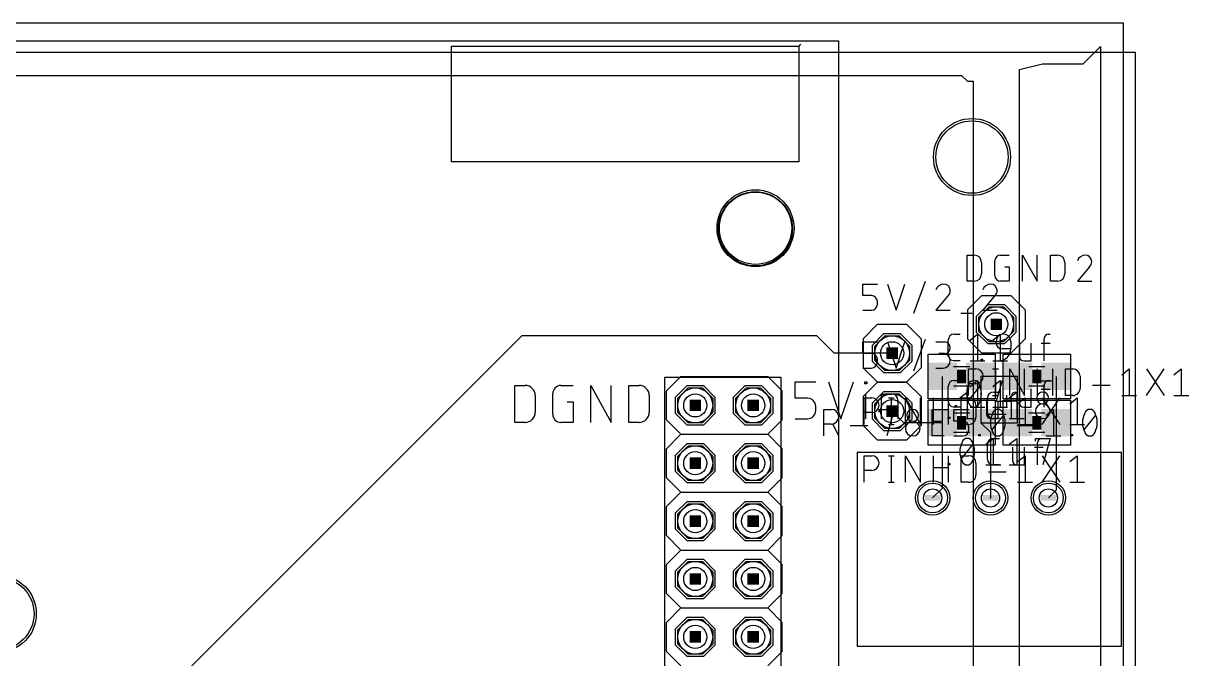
# Model space of a CAD drawing. Extents: x -1.9 to 15.8, y 0 to 5.9.
# Drawn here: x 11.749 to 13.762, y 2.752 to 3.85 of the extents above; entities that cross this region are included whole.
import ezdxf

# ---------------------------------------------------------------- set-up
doc = ezdxf.new("R2010")
doc.units = 0
for name, color, linetype in [('1', 12, 'CONTINUOUS'), ('116', 5, 'CONTINUOUS'), ('15', 30, 'CONTINUOUS'), ('16', 132, 'CONTINUOUS'), ('17', 110, 'CONTINUOUS'), ('2', 41, 'CONTINUOUS'), ('20', 31, 'CONTINUOUS'), ('21', 253, 'CONTINUOUS'), ('23', 53, 'CONTINUOUS'), ('25', 253, 'CONTINUOUS'), ('27', 253, 'CONTINUOUS'), ('29', 253, 'CONTINUOUS'), ('30', 253, 'CONTINUOUS'), ('31', 253, 'CONTINUOUS'), ('35', 253, 'CONTINUOUS'), ('39', 12, 'CONTINUOUS'), ('44', 253, 'CONTINUOUS'), ('51', 253, 'CONTINUOUS')]:
    doc.layers.add(name, color=color, linetype=linetype)

# ---------------------------------------------------------------- blocks, each defined once
blk = doc.blocks.new('RECT')
blk.add_solid([(-0.5, -0.5), (0.5, -0.5), (-0.5, 0.5), (0.5, 0.5)])
blk = doc.blocks.new('OCTAGONP')
blk.add_lwpolyline([(-0.5, -0.207107), (-0.5, 0.207107), (-0.207107, 0.5), (0.207107, 0.5), (0.5, 0.207107), (0.5, -0.207107), (0.207107, -0.5), (-0.207107, -0.5)], close=True)
blk = doc.blocks.new('ROUNDP')
blk.add_circle((0, 0), 0.5)

msp = doc.modelspace()

# ---------------------------------------------------------------- linework, layer by layer
at = {"layer": '1'}
for p, q in [((13.336535, 3.24), (13.336535, 3.16)), ((13.403465, 3.24), (13.403465, 3.16)), ((13.466535, 3.24), (13.403465, 3.24)), ((13.466535, 3.16), (13.466535, 3.24)), ((13.533465, 3.24), (13.533465, 3.16)), ((13.27, 3.16), (13.25, 3.18)), ((13.336535, 3.16), (13.27, 3.16)), ((13.336535, 3.16), (13.336535, 3.046535)), ((13.403465, 3.16), (13.466535, 3.16)), ((13.403465, 3.16), (13.42, 3.143465)), ((13.42, 3.143465), (13.42, 3.03)), ((13.533465, 3.16), (13.533465, 3.043465)), ((13.336535, 3.046535), (13.32, 3.03)), ((13.533465, 3.043465), (13.52, 3.03))]:
    msp.add_line(p, q, dxfattribs=at)
at = {"layer": '116'}
for p, q in [((10.1575, 3.82), (13.1575, 3.82)), ((12.48875, 3.610625), (12.48875, 3.810625)), ((12.48875, 3.810625), (13.08875, 3.810625)), ((13.091875, 3.81375), (13.08875, 3.810625)), ((13.08875, 3.810625), (13.08875, 3.610625)), ((13.1575, 3.82), (13.1575, 1.63875)), ((13.08875, 3.610625), (12.48875, 3.610625)), ((12.598, 3.1605), (12.598, 3.2245)), ((12.598, 3.2245), (12.615778, 3.2245)), ((12.677865, 3.2245), (12.699199, 3.2245)), ((12.729286, 3.1605), (12.729286, 3.2245)), ((12.729286, 3.2245), (12.764842, 3.1605)), ((12.764842, 3.1605), (12.764842, 3.2245)), ((12.794929, 3.1605), (12.794929, 3.2245)), ((12.794929, 3.2245), (12.812707, 3.2245)), ((12.8575, 2.23875), (12.8575, 3.23875)), ((12.8575, 3.23875), (13.0575, 3.23875)), ((13.0575, 3.23875), (13.0575, 2.23875)), ((13.082375, 3.202305), (13.082375, 3.23075)), ((13.082375, 3.23075), (13.11793, 3.23075)), ((13.14036, 3.23075), (13.161693, 3.16675)), ((13.161693, 3.16675), (13.183026, 3.23075)), ((13.202993, 3.227194), (13.202993, 3.23075)), ((13.202993, 3.23075), (13.206549, 3.23075)), ((13.206549, 3.227194), (13.202993, 3.227194)), ((13.206549, 3.23075), (13.206549, 3.227194)), ((12.633555, 3.206722), (12.633555, 3.178278)), ((12.663643, 3.174722), (12.663643, 3.210278)), ((12.830485, 3.206722), (12.830485, 3.178278)), ((13.103708, 3.202305), (13.082375, 3.202305)), ((13.204771, 3.16675), (13.204771, 3.209417)), ((13.231576, 3.16675), (13.231576, 3.209417)), ((13.231576, 3.209417), (13.249353, 3.209417)), ((12.688532, 3.196055), (12.699199, 3.196055)), ((12.699199, 3.196055), (12.699199, 3.1605)), ((13.11793, 3.180972), (13.11793, 3.188083)), ((13.26002, 3.19875), (13.26002, 3.16675)), ((13.082375, 3.16675), (13.103708, 3.16675)), ((12.615778, 3.1605), (12.598, 3.1605)), ((12.699199, 3.1605), (12.677865, 3.1605)), ((12.812707, 3.1605), (12.794929, 3.1605))]:
    msp.add_line(p, q, dxfattribs=at)
msp.add_circle((13.01375, 3.495), 0.06412, dxfattribs=at)
for centre, radius, start, end in [((12.615778, 3.206722), 0.017778, 0, 90), ((12.677865, 3.210278), 0.014222, 90.000496, 180), ((12.812707, 3.206722), 0.017778, 0, 90), ((13.103708, 3.188083), 0.014222, 0, 90), ((13.249353, 3.19875), 0.010667, 0.000661, 90), ((12.615778, 3.178278), 0.017778, 269.999603, 0), ((12.677865, 3.174722), 0.014222, 180, 270), ((12.812707, 3.178278), 0.017778, 269.999603, 0), ((13.103708, 3.180972), 0.014222, 270, 0)]:
    msp.add_arc(centre, radius, start, end, dxfattribs=at)
at = {"layer": '15'}
for p, q in [((13.58, 3.78), (13.61, 3.81)), ((13.61, 3.81), (13.61, 1.7)), ((13.47, 3.77), (13.51, 3.78)), ((13.47, 2.61), (13.47, 3.77)), ((13.51, 3.78), (13.58, 3.78)), ((11.66, 3.76), (13.37, 3.76)), ((13.37, 3.76), (13.38, 3.75)), ((13.38, 3.75), (13.39, 3.75)), ((13.39, 3.75), (13.39, 2.67))]:
    msp.add_line(p, q, dxfattribs=at)
at = {"layer": '16'}
for p, q in [((12.61, 3.31), (11.68, 2.38)), ((13.12, 3.31), (12.61, 3.31)), ((13.15, 3.28), (13.12, 3.31)), ((13.25, 3.28), (13.15, 3.28))]:
    msp.add_line(p, q, dxfattribs=at)
at = {"layer": '2'}
for p, q in [((10.66, 3.8), (13.67, 3.8)), ((13.67, 3.8), (13.67, 1.76))]:
    msp.add_line(p, q, dxfattribs=at)
at = {"layer": '20'}
for p, q in [((13.65, 3.85), (0.8, 3.85)), ((13.65, 1.6), (13.65, 3.85))]:
    msp.add_line(p, q, dxfattribs=at)
for centre in [(13.388, 3.619), (13.014, 3.496), (11.705, 2.83)]:
    msp.add_circle(centre, 0.0625, dxfattribs=at)
at = {"layer": '21'}
for p, q in [((13.405, 3.38), (13.38, 3.355)), ((13.405, 3.38), (13.455, 3.38)), ((13.455, 3.38), (13.48, 3.355)), ((13.38, 3.355), (13.38, 3.305)), ((13.48, 3.355), (13.48, 3.305)), ((13.225, 3.33), (13.2, 3.305)), ((13.225, 3.33), (13.275, 3.33)), ((13.275, 3.33), (13.3, 3.305)), ((13.2, 3.305), (13.2, 3.255)), ((13.3, 3.305), (13.3, 3.255)), ((13.38, 3.305), (13.405, 3.28)), ((13.48, 3.305), (13.455, 3.28)), ((13.455, 3.28), (13.405, 3.28)), ((13.2, 3.255), (13.225, 3.23)), ((13.3, 3.255), (13.275, 3.23)), ((12.86, 3.215), (12.885, 3.24)), ((12.885, 3.24), (13.035, 3.24)), ((13.035, 3.24), (13.06, 3.215)), ((13.225, 3.23), (13.2, 3.205)), ((13.275, 3.23), (13.225, 3.23)), ((13.225, 3.23), (13.275, 3.23)), ((13.275, 3.23), (13.3, 3.205)), ((12.86, 3.165), (12.86, 3.215)), ((13.06, 3.165), (13.06, 3.215)), ((13.2, 3.205), (13.2, 3.155)), ((13.3, 3.205), (13.3, 3.155)), ((12.885, 3.14), (12.86, 3.165)), ((13.035, 3.14), (13.06, 3.165)), ((13.2, 3.155), (13.225, 3.13)), ((13.3, 3.155), (13.275, 3.13)), ((12.86, 3.115), (12.885, 3.14)), ((12.885, 3.14), (13.035, 3.14)), ((13.035, 3.14), (13.06, 3.115)), ((13.275, 3.13), (13.225, 3.13)), ((12.86, 3.065), (12.86, 3.115)), ((13.06, 3.065), (13.06, 3.115)), ((13.6464, 3.1088), (13.189707, 3.1088)), ((13.189707, 3.1088), (13.189707, 2.774154)), ((13.6464, 2.774154), (13.6464, 3.1088)), ((12.885, 3.04), (12.86, 3.065)), ((13.035, 3.04), (13.06, 3.065)), ((12.86, 3.015), (12.885, 3.04)), ((12.885, 3.04), (13.035, 3.04)), ((13.035, 3.04), (13.06, 3.015)), ((12.86, 2.965), (12.86, 3.015)), ((13.06, 2.965), (13.06, 3.015)), ((12.885, 2.94), (12.86, 2.965)), ((13.035, 2.94), (13.06, 2.965)), ((12.86, 2.915), (12.885, 2.94)), ((12.885, 2.94), (13.035, 2.94)), ((13.035, 2.94), (13.06, 2.915)), ((12.86, 2.865), (12.86, 2.915)), ((13.06, 2.865), (13.06, 2.915)), ((12.885, 2.84), (12.86, 2.865)), ((13.035, 2.84), (13.06, 2.865)), ((12.86, 2.815), (12.885, 2.84)), ((12.885, 2.84), (13.035, 2.84)), ((13.06, 2.815), (13.035, 2.84)), ((12.86, 2.765), (12.86, 2.815)), ((13.06, 2.765), (13.06, 2.815)), ((12.885, 2.74), (12.86, 2.765)), ((13.035, 2.74), (13.06, 2.765)), ((13.189707, 2.774154), (13.6464, 2.774154))]:
    msp.add_line(p, q, dxfattribs=at)
at = {"layer": '23'}
for p in [(13.43, 3.33), (13.25, 3.28), (13.37, 3.24), (13.5, 3.24), (13.25, 3.18), (13.37, 3.16), (13.5, 3.16), (13.42, 3.03)]:
    msp.add_point(p, dxfattribs=at)
at = {"layer": '25'}
for p, q in [((13.3795, 3.4045), (13.3795, 3.4495)), ((13.3795, 3.4495), (13.392, 3.4495)), ((13.4375, 3.4495), (13.4525, 3.4495)), ((13.4755, 3.4045), (13.4755, 3.4495)), ((13.4755, 3.4495), (13.5005, 3.4045)), ((13.5005, 3.4045), (13.5005, 3.4495)), ((13.5235, 3.4045), (13.5235, 3.4495)), ((13.5235, 3.4495), (13.536, 3.4495)), ((13.4045, 3.437), (13.4045, 3.417)), ((13.4275, 3.4145), (13.4275, 3.4395)), ((13.445, 3.4295), (13.4525, 3.4295)), ((13.4525, 3.4295), (13.4525, 3.4045)), ((13.5485, 3.437), (13.5485, 3.417)), ((13.59125, 3.4295), (13.57, 3.4045)), ((13.2875, 3.3495), (13.3075, 3.4045)), ((13.392, 3.4045), (13.3795, 3.4045)), ((13.4525, 3.4045), (13.4375, 3.4045)), ((13.536, 3.4045), (13.5235, 3.4045)), ((13.57, 3.4045), (13.595, 3.4045)), ((13.1995, 3.3795), (13.1995, 3.3995)), ((13.1995, 3.3995), (13.2245, 3.3995)), ((13.242, 3.3995), (13.257, 3.3545)), ((13.257, 3.3545), (13.272, 3.3995)), ((13.2145, 3.3795), (13.1995, 3.3795)), ((13.2245, 3.3645), (13.2245, 3.3695)), ((13.34675, 3.3795), (13.3255, 3.3545)), ((13.42775, 3.3795), (13.4065, 3.3545)), ((13.1995, 3.3545), (13.2145, 3.3545)), ((13.3255, 3.3545), (13.3505, 3.3545)), ((13.3685, 3.3495), (13.3885, 3.3495)), ((13.4065, 3.3545), (13.4315, 3.3545)), ((13.2875, 3.2495), (13.3075, 3.3045)), ((13.347, 3.277222), (13.347, 3.302778)), ((13.357222, 3.313), (13.367444, 3.313)), ((13.384631, 3.302778), (13.397408, 3.313)), ((13.397408, 3.313), (13.397408, 3.267)), ((13.1995, 3.2795), (13.1995, 3.2995)), ((13.1995, 3.2995), (13.2245, 3.2995)), ((13.242, 3.2995), (13.257, 3.2545)), ((13.257, 3.2545), (13.272, 3.2995)), ((13.3255, 3.2995), (13.3405, 3.2995)), ((13.429631, 3.297667), (13.429631, 3.300222)), ((13.455186, 3.287444), (13.439853, 3.287444)), ((13.455186, 3.300222), (13.455186, 3.287444)), ((13.2145, 3.2795), (13.1995, 3.2795)), ((13.2245, 3.2645), (13.2245, 3.2695)), ((13.3405, 3.2795), (13.3305, 3.2795)), ((13.367444, 3.267), (13.357222, 3.267)), ((13.384631, 3.267), (13.410186, 3.267)), ((13.1995, 3.2545), (13.2145, 3.2545)), ((13.3255, 3.2545), (13.338, 3.2545)), ((13.347, 3.197222), (13.347, 3.222778)), ((13.357222, 3.233), (13.367444, 3.233)), ((13.384631, 3.222778), (13.397408, 3.233)), ((13.397408, 3.233), (13.397408, 3.187)), ((13.439853, 3.233), (13.429631, 3.197222)), ((13.414814, 3.177222), (13.414814, 3.202778)), ((13.425036, 3.213), (13.435258, 3.213)), ((13.447519, 3.207444), (13.447519, 3.187)), ((13.452445, 3.202778), (13.465222, 3.213)), ((13.465222, 3.213), (13.465222, 3.167)), ((13.367444, 3.187), (13.357222, 3.187)), ((13.384631, 3.187), (13.410186, 3.187)), ((13.429631, 3.197222), (13.455186, 3.197222)), ((13.435258, 3.167), (13.425036, 3.167)), ((13.452445, 3.167), (13.478, 3.167)), ((13.414814, 3.097222), (13.414814, 3.122778)), ((13.425036, 3.133), (13.435258, 3.133)), ((13.452445, 3.122778), (13.465222, 3.133)), ((13.465222, 3.133), (13.465222, 3.087)), ((13.497445, 3.127889), (13.497445, 3.133)), ((13.497445, 3.133), (13.523, 3.133)), ((13.523, 3.133), (13.510222, 3.087)), ((13.435258, 3.087), (13.425036, 3.087)), ((13.452445, 3.087), (13.478, 3.087))]:
    msp.add_line(p, q, dxfattribs=at)
for centre, radius, start, end in [((13.392, 3.437), 0.0125, 0, 90), ((13.4375, 3.4395), 0.01, 90, 180), ((13.536, 3.437), 0.0125, 0, 90), ((13.58375, 3.435047), 0.014453, 90, 162.054747), ((13.58375, 3.43825), 0.01125, 0, 90), ((13.582917, 3.43825), 0.012083, 313.602748, 0.00007), ((13.392, 3.417), 0.0125, 270, 0), ((13.4375, 3.4145), 0.01, 180, 270), ((13.536, 3.417), 0.0125, 270, 0), ((13.33925, 3.385047), 0.014453, 90, 162.054747), ((13.33925, 3.38825), 0.01125, 0, 90), ((13.338417, 3.38825), 0.012083, 313.602748, 0.00007), ((13.42025, 3.385047), 0.014453, 90, 162.054747), ((13.42025, 3.38825), 0.01125, 0, 90), ((13.419417, 3.38825), 0.012083, 313.602748, 0.00007), ((13.2145, 3.3695), 0.01, 0, 90), ((13.2145, 3.3645), 0.01, 270, 0), ((13.357222, 3.302778), 0.010222, 90.00069, 180), ((13.442408, 3.300222), 0.012778, 0, 180), ((13.3405, 3.2895), 0.01, 270, 90), ((13.439853, 3.297667), 0.010222, 180, 270), ((13.434742, 3.287444), 0.020444, 270, 0), ((13.2145, 3.2695), 0.01, 0, 90), ((13.2145, 3.2645), 0.01, 270, 0), ((13.338, 3.267), 0.0125, 270, 90), ((13.357222, 3.277222), 0.010222, 180, 270), ((13.357222, 3.222778), 0.010222, 90.00069, 180), ((13.425036, 3.202778), 0.010222, 90.00069, 180), ((13.510222, 3.202778), 0.010222, 0, 180), ((13.510222, 3.202778), 0.010222, 180, 0), ((13.357222, 3.197222), 0.010222, 180, 270), ((13.510222, 3.179778), 0.012778, 0, 180), ((13.425036, 3.177222), 0.010222, 180, 270), ((13.510222, 3.179778), 0.012778, 180, 0), ((13.425036, 3.122778), 0.010222, 90.00069, 180), ((13.425036, 3.097222), 0.010222, 180, 270)]:
    msp.add_arc(centre, radius, start, end, dxfattribs=at)
at = {"layer": '27'}
for p, q in [((13.423756, 3.302778), (13.436533, 3.313)), ((13.436533, 3.313), (13.436533, 3.267)), ((13.512778, 3.267), (13.512778, 3.305333)), ((13.520444, 3.313), (13.523, 3.313)), ((13.469811, 3.297667), (13.469811, 3.274667)), ((13.490256, 3.267), (13.490256, 3.297667)), ((13.507667, 3.297667), (13.523, 3.297667)), ((13.403756, 3.267), (13.403756, 3.269555)), ((13.403756, 3.269555), (13.406311, 3.269555)), ((13.406311, 3.267), (13.403756, 3.267)), ((13.406311, 3.269555), (13.406311, 3.267)), ((13.423756, 3.267), (13.449311, 3.267)), ((13.477478, 3.267), (13.490256, 3.267)), ((13.382, 3.207), (13.382, 3.253)), ((13.382, 3.253), (13.394778, 3.253)), ((13.4235, 3.253), (13.433722, 3.253)), ((13.428611, 3.253), (13.428611, 3.207)), ((13.453333, 3.207), (13.453333, 3.253)), ((13.453333, 3.253), (13.478889, 3.207)), ((13.478889, 3.207), (13.478889, 3.253)), ((13.501333, 3.207), (13.501333, 3.253)), ((13.526889, 3.253), (13.526889, 3.207)), ((13.549333, 3.207), (13.549333, 3.253)), ((13.549333, 3.253), (13.562111, 3.253)), ((13.646833, 3.242778), (13.65961, 3.253)), ((13.65961, 3.253), (13.65961, 3.207)), ((13.689277, 3.207), (13.719944, 3.253)), ((13.689277, 3.253), (13.719944, 3.207)), ((13.736833, 3.242778), (13.74961, 3.253)), ((13.74961, 3.253), (13.74961, 3.207)), ((13.381311, 3.197222), (13.401756, 3.222778)), ((13.394778, 3.227444), (13.382, 3.227444)), ((13.423756, 3.222778), (13.436533, 3.233)), ((13.436533, 3.233), (13.436533, 3.187)), ((13.501333, 3.232555), (13.526889, 3.232555)), ((13.512778, 3.187), (13.512778, 3.225333)), ((13.520444, 3.233), (13.523, 3.233)), ((13.574888, 3.240222), (13.574888, 3.219778)), ((13.596277, 3.224889), (13.626944, 3.224889)), ((13.202, 3.157), (13.202, 3.203)), ((13.202, 3.203), (13.214778, 3.203)), ((13.2435, 3.203), (13.253722, 3.203)), ((13.248611, 3.203), (13.248611, 3.157)), ((13.273333, 3.157), (13.273333, 3.203)), ((13.273333, 3.203), (13.298889, 3.157)), ((13.298889, 3.157), (13.298889, 3.203)), ((13.321333, 3.157), (13.321333, 3.203)), ((13.346889, 3.203), (13.346889, 3.157)), ((13.367, 3.202778), (13.379778, 3.213)), ((13.369333, 3.157), (13.369333, 3.203)), ((13.369333, 3.203), (13.382111, 3.203)), ((13.379778, 3.213), (13.379778, 3.167)), ((13.4235, 3.207), (13.433722, 3.207)), ((13.456022, 3.167), (13.456022, 3.205333)), ((13.463689, 3.213), (13.466244, 3.213)), ((13.466833, 3.192778), (13.47961, 3.203)), ((13.469811, 3.217667), (13.469811, 3.194667)), ((13.47961, 3.203), (13.47961, 3.157)), ((13.490256, 3.187), (13.490256, 3.217667)), ((13.507667, 3.217667), (13.523, 3.217667)), ((13.509277, 3.157), (13.539944, 3.203)), ((13.509277, 3.203), (13.539944, 3.157)), ((13.562111, 3.207), (13.549333, 3.207)), ((13.556833, 3.192778), (13.56961, 3.203)), ((13.56961, 3.203), (13.56961, 3.157)), ((13.646833, 3.207), (13.672388, 3.207)), ((13.736833, 3.207), (13.762388, 3.207)), ((13.132135, 3.13706), (13.132135, 3.18306)), ((13.132135, 3.18306), (13.144913, 3.18306)), ((13.227845, 3.177949), (13.227845, 3.18306)), ((13.227845, 3.18306), (13.253401, 3.18306)), ((13.253401, 3.18306), (13.240623, 3.13706)), ((13.319434, 3.13706), (13.319434, 3.18306)), ((13.319434, 3.18306), (13.339878, 3.18306)), ((13.321333, 3.182555), (13.346889, 3.182555)), ((13.356845, 3.162615), (13.356845, 3.18306)), ((13.356845, 3.18306), (13.382401, 3.18306)), ((13.358756, 3.187), (13.358756, 3.189555)), ((13.358756, 3.189555), (13.361311, 3.189555)), ((13.361311, 3.187), (13.358756, 3.187)), ((13.361311, 3.189555), (13.361311, 3.187)), ((13.394888, 3.190222), (13.394888, 3.169778)), ((13.413055, 3.197667), (13.413055, 3.174667)), ((13.423756, 3.187), (13.449311, 3.187)), ((13.4335, 3.167), (13.4335, 3.197667)), ((13.450911, 3.197667), (13.466244, 3.197667)), ((13.477478, 3.187), (13.490256, 3.187)), ((13.515845, 3.172837), (13.528622, 3.18306)), ((13.528622, 3.18306), (13.528622, 3.13706)), ((13.214778, 3.177444), (13.202, 3.177444)), ((13.319434, 3.162615), (13.334767, 3.162615)), ((13.347, 3.167), (13.347, 3.169555)), ((13.347, 3.169555), (13.349555, 3.169555)), ((13.349555, 3.167), (13.347, 3.167)), ((13.349555, 3.169555), (13.349555, 3.167)), ((13.372178, 3.162615), (13.356845, 3.162615)), ((13.367, 3.167), (13.392555, 3.167)), ((13.416277, 3.174889), (13.446944, 3.174889)), ((13.420722, 3.167), (13.4335, 3.167)), ((13.4224, 3.147282), (13.442845, 3.172837)), ((13.5814, 3.147282), (13.601844, 3.172837)), ((13.144913, 3.157504), (13.132135, 3.157504)), ((13.157691, 3.13706), (13.147469, 3.157504)), ((13.17729, 3.154949), (13.207956, 3.154949)), ((13.2435, 3.157), (13.253722, 3.157)), ((13.382111, 3.157), (13.369333, 3.157)), ((13.382401, 3.147282), (13.382401, 3.152393)), ((13.465289, 3.154949), (13.495956, 3.154949)), ((13.466833, 3.157), (13.492388, 3.157)), ((13.556833, 3.157), (13.582388, 3.157)), ((13.339878, 3.13706), (13.319434, 3.13706)), ((13.356845, 3.13706), (13.372178, 3.13706)), ((13.369555, 3.097222), (13.39, 3.122778)), ((13.399845, 3.13706), (13.399845, 3.139615)), ((13.399845, 3.139615), (13.4024, 3.139615)), ((13.4024, 3.13706), (13.399845, 3.13706)), ((13.4024, 3.139615), (13.4024, 3.13706)), ((13.412, 3.122778), (13.424777, 3.133)), ((13.424777, 3.133), (13.424777, 3.087)), ((13.501022, 3.087), (13.501022, 3.125333)), ((13.508688, 3.133), (13.511244, 3.133)), ((13.515845, 3.13706), (13.5414, 3.13706)), ((13.558845, 3.13706), (13.558845, 3.139615)), ((13.558845, 3.139615), (13.5614, 3.139615)), ((13.5614, 3.13706), (13.558845, 3.13706)), ((13.5614, 3.139615), (13.5614, 3.13706)), ((13.202, 3.057), (13.202, 3.103)), ((13.202, 3.103), (13.214778, 3.103)), ((13.2435, 3.103), (13.253722, 3.103)), ((13.248611, 3.103), (13.248611, 3.057)), ((13.273333, 3.057), (13.273333, 3.103)), ((13.273333, 3.103), (13.298889, 3.057)), ((13.298889, 3.057), (13.298889, 3.103)), ((13.321333, 3.057), (13.321333, 3.103)), ((13.346889, 3.103), (13.346889, 3.057)), ((13.369333, 3.057), (13.369333, 3.103)), ((13.369333, 3.103), (13.382111, 3.103)), ((13.458055, 3.117667), (13.458055, 3.094667)), ((13.466833, 3.092778), (13.47961, 3.103)), ((13.4785, 3.087), (13.4785, 3.117667)), ((13.47961, 3.103), (13.47961, 3.057)), ((13.495911, 3.117667), (13.511244, 3.117667)), ((13.509277, 3.057), (13.539944, 3.103)), ((13.509277, 3.103), (13.539944, 3.057)), ((13.556833, 3.092778), (13.56961, 3.103)), ((13.56961, 3.103), (13.56961, 3.057)), ((13.321333, 3.082555), (13.346889, 3.082555)), ((13.347, 3.087), (13.347, 3.089555)), ((13.347, 3.089555), (13.349555, 3.089555)), ((13.349555, 3.087), (13.347, 3.087)), ((13.349555, 3.089555), (13.349555, 3.087)), ((13.394888, 3.090222), (13.394888, 3.069778)), ((13.412, 3.087), (13.437555, 3.087)), ((13.465722, 3.087), (13.4785, 3.087)), ((13.214778, 3.077444), (13.202, 3.077444)), ((13.416277, 3.074889), (13.446944, 3.074889)), ((13.2435, 3.057), (13.253722, 3.057)), ((13.382111, 3.057), (13.369333, 3.057)), ((13.466833, 3.057), (13.492388, 3.057)), ((13.556833, 3.057), (13.582388, 3.057))]:
    msp.add_line(p, q, dxfattribs=at)
for centre, radius, start, end in [((13.520445, 3.305333), 0.007667, 90.000919, 180), ((13.477478, 3.274667), 0.007667, 180, 270), ((13.394778, 3.240222), 0.012778, 270, 90), ((13.562111, 3.240222), 0.012778, 0, 90), ((13.416663, 3.21), 0.037907, 154.010897, 180.000118), ((13.391533, 3.223544), 0.009456, 89.999952, 161.075106), ((13.391533, 3.223544), 0.009456, 18.924773, 90.000169), ((13.366404, 3.21), 0.037907, 359.999923, 25.989063), ((13.520445, 3.225333), 0.007667, 90.000919, 180), ((13.214778, 3.190222), 0.012778, 270, 90), ((13.416664, 3.21), 0.037908, 179.999991, 205.988809), ((13.382111, 3.190222), 0.012778, 0, 90), ((13.366403, 3.21), 0.037908, 334.011232, 359.999968), ((13.463689, 3.205333), 0.007667, 90.000919, 180), ((13.562111, 3.219778), 0.012778, 269.999448, 0), ((13.144913, 3.170282), 0.012778, 270, 90), ((13.285623, 3.172837), 0.010222, 0, 180), ((13.391533, 3.196456), 0.009456, 198.925396, 269.999845), ((13.391533, 3.196456), 0.009456, 270.000034, 341.074725), ((13.432623, 3.173604), 0.009456, 89.999952, 161.075106), ((13.432623, 3.173604), 0.009456, 18.924773, 90.000169), ((13.477478, 3.194667), 0.007667, 180, 270), ((13.591622, 3.173604), 0.009456, 89.999952, 161.075106), ((13.591622, 3.173604), 0.009456, 18.924773, 90.000169), ((13.285623, 3.149837), 0.012778, 0, 180), ((13.285623, 3.172837), 0.010222, 180, 0), ((13.372178, 3.152393), 0.010222, 0, 90), ((13.382111, 3.169778), 0.012778, 269.999448, 0), ((13.420722, 3.174667), 0.007667, 180, 270), ((13.457752, 3.16006), 0.037907, 154.010897, 180.000118), ((13.407493, 3.16006), 0.037907, 359.999923, 25.989063), ((13.616752, 3.16006), 0.037907, 154.010897, 180.000118), ((13.566492, 3.16006), 0.037907, 359.999923, 25.989063), ((13.285623, 3.149837), 0.012778, 180, 0), ((13.372178, 3.147282), 0.010222, 270, 0), ((13.457753, 3.16006), 0.037908, 179.999991, 205.988809), ((13.432623, 3.146515), 0.009456, 198.925396, 269.999845), ((13.432623, 3.146515), 0.009456, 270.000034, 341.074725), ((13.407492, 3.16006), 0.037908, 334.011232, 359.999968), ((13.616753, 3.16006), 0.037908, 179.999991, 205.988809), ((13.591622, 3.146515), 0.009456, 198.925396, 269.999845), ((13.591622, 3.146515), 0.009456, 270.000034, 341.074725), ((13.566492, 3.16006), 0.037908, 334.011232, 359.999968), ((13.404907, 3.11), 0.037907, 154.010897, 180.000118), ((13.379778, 3.123544), 0.009456, 89.999952, 161.075106), ((13.379778, 3.123544), 0.009456, 18.924773, 90.000169), ((13.354648, 3.11), 0.037907, 359.999923, 25.989063), ((13.508689, 3.125333), 0.007667, 90.000919, 180), ((13.214778, 3.090222), 0.012778, 270, 90), ((13.404908, 3.11), 0.037908, 179.999991, 205.988809), ((13.382111, 3.090222), 0.012778, 0, 90), ((13.354647, 3.11), 0.037908, 334.011232, 359.999968), ((13.379778, 3.096456), 0.009456, 198.925396, 269.999845), ((13.379778, 3.096456), 0.009456, 270.000034, 341.074725), ((13.465722, 3.094667), 0.007667, 180, 270), ((13.382111, 3.069778), 0.012778, 269.999448, 0)]:
    msp.add_arc(centre, radius, start, end, dxfattribs=at)
at = {"layer": '29'}
for centre in [(13.388, 3.619), (13.014, 3.496), (11.705, 2.83)]:
    msp.add_circle(centre, 0.0665, dxfattribs=at)
at = {"layer": '30'}
for centre in [(13.388, 3.619), (13.014, 3.496), (11.705, 2.83)]:
    msp.add_circle(centre, 0.0665, dxfattribs=at)
at = {"layer": '39'}
for p, q in [((13.312008, 3.278701), (13.427992, 3.278701)), ((13.312008, 3.201299), (13.312008, 3.278701)), ((13.427992, 3.278701), (13.427992, 3.201299)), ((13.442008, 3.201299), (13.442008, 3.278701)), ((13.442008, 3.278701), (13.557992, 3.278701)), ((13.557992, 3.278701), (13.557992, 3.201299)), ((13.427992, 3.201299), (13.312008, 3.201299)), ((13.557992, 3.201299), (13.442008, 3.201299)), ((13.312008, 3.198701), (13.427992, 3.198701)), ((13.312008, 3.121299), (13.312008, 3.198701)), ((13.427992, 3.198701), (13.427992, 3.121299)), ((13.442008, 3.121299), (13.442008, 3.198701)), ((13.442008, 3.198701), (13.557992, 3.198701)), ((13.557992, 3.198701), (13.557992, 3.121299)), ((13.427992, 3.121299), (13.312008, 3.121299)), ((13.557992, 3.121299), (13.442008, 3.121299))]:
    msp.add_line(p, q, dxfattribs=at)
at = {"layer": '44'}
for centre, radius in [((13.43, 3.33), 0.02), ((13.25, 3.28), 0.02), ((12.91, 3.19), 0.02), ((13.01, 3.19), 0.02), ((13.25, 3.18), 0.02), ((12.91, 3.09), 0.02), ((13.01, 3.09), 0.02), ((13.32, 3.03), 0.015748), ((13.42, 3.03), 0.015748), ((13.52, 3.03), 0.015748), ((12.91, 2.99), 0.02), ((13.01, 2.99), 0.02), ((12.91, 2.89), 0.02), ((13.01, 2.89), 0.02), ((12.91, 2.79), 0.02), ((13.01, 2.79), 0.02)]:
    msp.add_circle(centre, radius, dxfattribs=at)
at = {"layer": '51'}
for p, q in [((13.355984, 3.257008), (13.384016, 3.257008)), ((13.514016, 3.256496), (13.485984, 3.256496)), ((13.355984, 3.223504), (13.384016, 3.223504)), ((13.514016, 3.222992), (13.485984, 3.222992)), ((13.355984, 3.177008), (13.384016, 3.177008)), ((13.514016, 3.176496), (13.485984, 3.176496)), ((13.355984, 3.143504), (13.384016, 3.143504)), ((13.514016, 3.142992), (13.485984, 3.142992))]:
    msp.add_line(p, q, dxfattribs=at)

# ---------------------------------------------------------------- block references
at = {"layer": '1', "xscale": 0.043307, "yscale": 0.03937}
for p in [(13.336535, 3.24), (13.403465, 3.24), (13.336535, 3.16), (13.403465, 3.16)]:
    msp.add_blockref('RECT', p, dxfattribs=at)
at = {"layer": '1', "xscale": 0.043307, "yscale": 0.03937, "rotation": 180}
for p in [(13.466535, 3.24), (13.533465, 3.24), (13.466535, 3.16), (13.533465, 3.16)]:
    msp.add_blockref('RECT', p, dxfattribs=at)
at = {"layer": '17'}
for name, p, xscale, yscale in [('OCTAGONP', (13.43, 3.33), 0.06, 0.06), ('ROUNDP', (13.43, 3.33), 0.06, 0.06), ('ROUNDP', (13.43, 3.33), 0.06, 0.06), ('OCTAGONP', (13.43, 3.33), 0.06, 0.06), ('OCTAGONP', (13.25, 3.28), 0.06, 0.06), ('ROUNDP', (13.25, 3.28), 0.06, 0.06), ('ROUNDP', (13.25, 3.28), 0.06, 0.06), ('OCTAGONP', (13.25, 3.28), 0.06, 0.06), ('OCTAGONP', (13.25, 3.18), 0.06, 0.06), ('ROUNDP', (13.25, 3.18), 0.06, 0.06), ('ROUNDP', (13.25, 3.18), 0.06, 0.06), ('OCTAGONP', (13.25, 3.18), 0.06, 0.06), ('ROUNDP', (13.32, 3.03), 0.051496, 0.051496), ('ROUNDP', (13.32, 3.03), 0.051496, 0.051496), ('ROUNDP', (13.32, 3.03), 0.051496, 0.051496), ('ROUNDP', (13.32, 3.03), 0.051496, 0.051496), ('ROUNDP', (13.42, 3.03), 0.051496, 0.051496), ('ROUNDP', (13.42, 3.03), 0.051496, 0.051496), ('ROUNDP', (13.42, 3.03), 0.051496, 0.051496), ('ROUNDP', (13.42, 3.03), 0.051496, 0.051496), ('ROUNDP', (13.52, 3.03), 0.051496, 0.051496), ('ROUNDP', (13.52, 3.03), 0.051496, 0.051496), ('ROUNDP', (13.52, 3.03), 0.051496, 0.051496), ('ROUNDP', (13.52, 3.03), 0.051496, 0.051496)]:
    msp.add_blockref(name, p, dxfattribs=dict(at, xscale=xscale, yscale=yscale))
at = {"layer": '17', "xscale": 0.06, "yscale": 0.06, "rotation": 90}
for name, p in [('OCTAGONP', (12.91, 3.19)), ('ROUNDP', (12.91, 3.19)), ('ROUNDP', (12.91, 3.19)), ('OCTAGONP', (12.91, 3.19)), ('OCTAGONP', (13.01, 3.19)), ('ROUNDP', (13.01, 3.19)), ('ROUNDP', (13.01, 3.19)), ('OCTAGONP', (13.01, 3.19)), ('OCTAGONP', (12.91, 3.09)), ('ROUNDP', (12.91, 3.09)), ('ROUNDP', (12.91, 3.09)), ('OCTAGONP', (12.91, 3.09)), ('OCTAGONP', (13.01, 3.09)), ('ROUNDP', (13.01, 3.09)), ('ROUNDP', (13.01, 3.09)), ('OCTAGONP', (13.01, 3.09)), ('OCTAGONP', (12.91, 2.99)), ('ROUNDP', (12.91, 2.99)), ('ROUNDP', (12.91, 2.99)), ('OCTAGONP', (12.91, 2.99)), ('OCTAGONP', (13.01, 2.99)), ('ROUNDP', (13.01, 2.99)), ('ROUNDP', (13.01, 2.99)), ('OCTAGONP', (13.01, 2.99)), ('OCTAGONP', (12.91, 2.89)), ('ROUNDP', (12.91, 2.89)), ('ROUNDP', (12.91, 2.89)), ('OCTAGONP', (12.91, 2.89)), ('OCTAGONP', (13.01, 2.89)), ('ROUNDP', (13.01, 2.89)), ('ROUNDP', (13.01, 2.89)), ('OCTAGONP', (13.01, 2.89)), ('OCTAGONP', (12.91, 2.79)), ('ROUNDP', (12.91, 2.79)), ('ROUNDP', (12.91, 2.79)), ('OCTAGONP', (12.91, 2.79)), ('OCTAGONP', (13.01, 2.79)), ('ROUNDP', (13.01, 2.79)), ('ROUNDP', (13.01, 2.79)), ('OCTAGONP', (13.01, 2.79))]:
    msp.add_blockref(name, p, dxfattribs=at)
at = {"layer": '29'}
for name, p, xscale, yscale in [('OCTAGONP', (13.43, 3.33), 0.068, 0.068), ('OCTAGONP', (13.25, 3.28), 0.068, 0.068), ('RECT', (13.336535, 3.24), 0.051307, 0.04737), ('RECT', (13.403465, 3.24), 0.051307, 0.04737), ('OCTAGONP', (13.25, 3.18), 0.068, 0.068), ('RECT', (13.336535, 3.16), 0.051307, 0.04737), ('RECT', (13.403465, 3.16), 0.051307, 0.04737), ('ROUNDP', (13.32, 3.03), 0.059496, 0.059496), ('ROUNDP', (13.42, 3.03), 0.059496, 0.059496), ('ROUNDP', (13.52, 3.03), 0.059496, 0.059496)]:
    msp.add_blockref(name, p, dxfattribs=dict(at, xscale=xscale, yscale=yscale))
for name, p, xscale, yscale, rotation in [('RECT', (13.466535, 3.24), 0.051307, 0.04737, 180), ('RECT', (13.533465, 3.24), 0.051307, 0.04737, 180), ('OCTAGONP', (12.91, 3.19), 0.068, 0.068, 90), ('OCTAGONP', (13.01, 3.19), 0.068, 0.068, 90), ('RECT', (13.466535, 3.16), 0.051307, 0.04737, 180), ('RECT', (13.533465, 3.16), 0.051307, 0.04737, 180), ('OCTAGONP', (12.91, 3.09), 0.068, 0.068, 90), ('OCTAGONP', (13.01, 3.09), 0.068, 0.068, 90), ('OCTAGONP', (12.91, 2.99), 0.068, 0.068, 90), ('OCTAGONP', (13.01, 2.99), 0.068, 0.068, 90), ('OCTAGONP', (12.91, 2.89), 0.068, 0.068, 90), ('OCTAGONP', (13.01, 2.89), 0.068, 0.068, 90), ('OCTAGONP', (12.91, 2.79), 0.068, 0.068, 90), ('OCTAGONP', (13.01, 2.79), 0.068, 0.068, 90)]:
    msp.add_blockref(name, p, dxfattribs=dict(at, xscale=xscale, yscale=yscale, rotation=rotation))
at = {"layer": '30'}
for name, p, xscale, yscale in [('OCTAGONP', (13.43, 3.33), 0.068, 0.068), ('OCTAGONP', (13.25, 3.28), 0.068, 0.068), ('OCTAGONP', (13.25, 3.18), 0.068, 0.068), ('ROUNDP', (13.32, 3.03), 0.059496, 0.059496), ('ROUNDP', (13.42, 3.03), 0.059496, 0.059496), ('ROUNDP', (13.52, 3.03), 0.059496, 0.059496)]:
    msp.add_blockref(name, p, dxfattribs=dict(at, xscale=xscale, yscale=yscale))
at = {"layer": '30', "xscale": 0.068, "yscale": 0.068, "rotation": 90}
for p in [(12.91, 3.19), (13.01, 3.19), (12.91, 3.09), (13.01, 3.09), (12.91, 2.99), (13.01, 2.99), (12.91, 2.89), (13.01, 2.89), (12.91, 2.79), (13.01, 2.79)]:
    msp.add_blockref('OCTAGONP', p, dxfattribs=at)
at = {"layer": '31', "xscale": 0.043307, "yscale": 0.03937}
for p in [(13.336535, 3.24), (13.403465, 3.24), (13.336535, 3.16), (13.403465, 3.16)]:
    msp.add_blockref('RECT', p, dxfattribs=at)
at = {"layer": '31', "xscale": 0.043307, "yscale": 0.03937, "rotation": 180}
for p in [(13.466535, 3.24), (13.533465, 3.24), (13.466535, 3.16), (13.533465, 3.16)]:
    msp.add_blockref('RECT', p, dxfattribs=at)
at = {"layer": '35', "xscale": 0.01574, "yscale": 0.023622}
for p in [(13.37, 3.24), (13.37, 3.16)]:
    msp.add_blockref('RECT', p, dxfattribs=at)
at = {"layer": '35', "xscale": 0.01574, "yscale": 0.023622, "rotation": 180}
for p in [(13.5, 3.24), (13.5, 3.16)]:
    msp.add_blockref('RECT', p, dxfattribs=at)
at = {"layer": '51'}
for p, xscale, yscale in [((13.43, 3.33), 0.02, 0.02), ((13.25, 3.28), 0.02, 0.02), ((13.346844, 3.240201), 0.019689, 0.037402), ((13.392844, 3.240201), 0.019689, 0.037402), ((13.25, 3.18), 0.02, 0.02), ((13.346844, 3.160201), 0.019689, 0.037402), ((13.392844, 3.160201), 0.019689, 0.037402)]:
    msp.add_blockref('RECT', p, dxfattribs=dict(at, xscale=xscale, yscale=yscale))
for p, xscale, yscale, rotation in [((13.477156, 3.239799), 0.019689, 0.037402, 180), ((13.523156, 3.239799), 0.019689, 0.037402, 180), ((12.91, 3.19), 0.02, 0.02, 90), ((13.01, 3.19), 0.02, 0.02, 90), ((13.477156, 3.159799), 0.019689, 0.037402, 180), ((13.523156, 3.159799), 0.019689, 0.037402, 180), ((12.91, 3.09), 0.02, 0.02, 90), ((13.01, 3.09), 0.02, 0.02, 90), ((13.320022, 3.03006), 0.027559, 0.009843, 180), ((13.420022, 3.03006), 0.027559, 0.009843, 180), ((13.520022, 3.03006), 0.027559, 0.009843, 180), ((12.91, 2.99), 0.02, 0.02, 90), ((13.01, 2.99), 0.02, 0.02, 90), ((12.91, 2.89), 0.02, 0.02, 90), ((13.01, 2.89), 0.02, 0.02, 90), ((12.91, 2.79), 0.02, 0.02, 90), ((13.01, 2.79), 0.02, 0.02, 90)]:
    msp.add_blockref('RECT', p, dxfattribs=dict(at, xscale=xscale, yscale=yscale, rotation=rotation))

doc.saveas('drawing.dxf')
